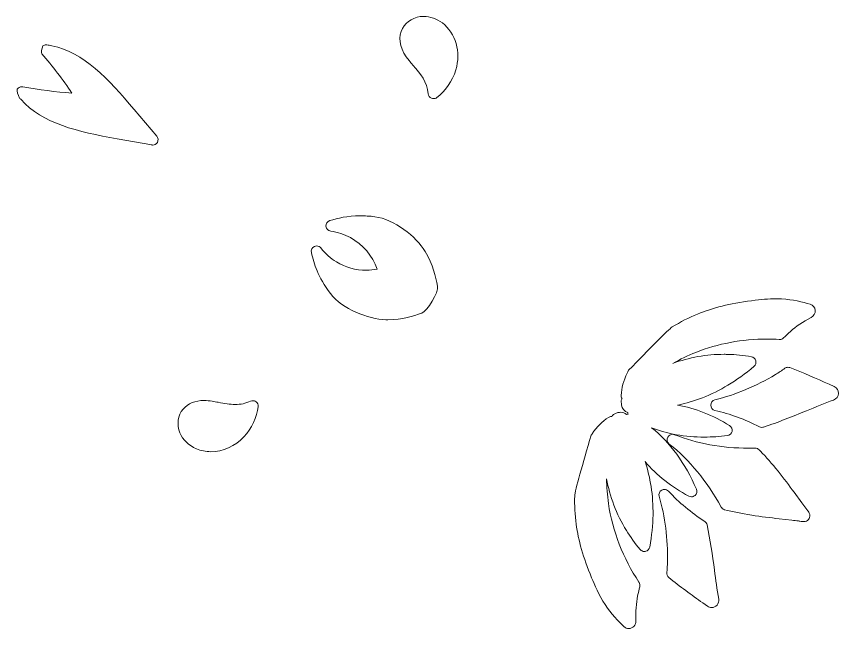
# Model space of a CAD drawing. Header units: inches. Extents: x -4 to 3121, y -2839 to 0.
# Drawn here: x 1657.9 to 1952.4, y -1825 to -1605.7 of the extents above; entities that cross this region are included whole.
import ezdxf

# ---------------------------------------------------------------- set-up
doc = ezdxf.new("R2010")
doc.units = ezdxf.units.IN
doc.header["$MEASUREMENT"] = 0
doc.layers.add('3', color=7, linetype='Continuous')

# ---------------------------------------------------------------- blocks, each defined once
blk = doc.blocks.new('block 2')
at = {"layer": '3', "lineweight": 0}
for points, knots in [([(1795.73, -1611.09), (1796.74, -1608.31), (1799.42, -1606.24), (1802.55, -1605.82), (1802.96, -1605.77), (1803.38, -1605.74), (1803.8, -1605.74), (1806.1, -1605.74), (1808.47, -1606.57), (1810.47, -1608.08), (1815.23, -1611.67), (1817.2, -1618.59), (1815.28, -1624.92), (1814.07, -1628.88), (1811.52, -1632.58), (1808.47, -1634.81), (1808.13, -1635.06), (1807.72, -1635.19), (1807.32, -1635.19), (1807.05, -1635.19), (1806.78, -1635.13), (1806.53, -1635.02), (1805.89, -1634.74), (1805.46, -1634.14), (1805.38, -1633.45), (1804.91, -1628.97), (1802.81, -1626.53), (1799.91, -1623.15), (1799.46, -1622.63), (1799, -1622.09), (1798.53, -1621.53), (1795.61, -1618.04), (1794.6, -1614.24), (1795.73, -1611.09)], [0, 0, 0, 0, 1, 1, 1, 2, 2, 2, 3, 3, 3, 4, 4, 4, 5, 5, 5, 6, 6, 6, 7, 7, 7, 8, 8, 8, 9, 9, 9, 10, 10, 10, 11, 11, 11, 11]), ([(1708.39, -1650.86), (1708.03, -1651.47), (1707.39, -1651.83), (1706.7, -1651.83), (1706.59, -1651.83), (1706.47, -1651.82), (1706.36, -1651.8), (1706.36, -1651.8), (1694.01, -1649.58), (1694.01, -1649.58), (1679.8, -1647.03), (1667.39, -1644.2), (1659.48, -1635.42), (1659.36, -1635.28), (1659.25, -1635.13), (1659.13, -1634.99), (1659.1, -1634.99), (1659.07, -1634.98), (1659.05, -1634.98), (1658.54, -1633.92), (1657.93, -1632.33), (1658.22, -1631.85), (1658.57, -1631.26), (1659.21, -1630.91), (1659.88, -1630.91), (1660, -1630.91), (1660.11, -1630.92), (1660.23, -1630.94), (1666.05, -1632.02), (1671.95, -1632.78), (1677.81, -1633.2), (1674.51, -1628.34), (1670.91, -1623.61), (1667.06, -1619.11), (1666.71, -1618.7), (1667.02, -1617.27), (1667.34, -1616.22), (1667.37, -1616.23), (1667.4, -1616.26), (1667.43, -1616.27), (1667.75, -1616.04), (1668.14, -1615.9), (1668.54, -1615.9), (1668.63, -1615.9), (1668.72, -1615.91), (1668.81, -1615.92), (1669.4, -1616.01), (1669.99, -1616.1), (1670.56, -1616.22), (1682.13, -1618.68), (1690.78, -1628.01), (1700.09, -1639.05), (1700.09, -1639.05), (1708.19, -1648.63), (1708.19, -1648.63), (1708.72, -1649.26), (1708.8, -1650.15), (1708.39, -1650.86)], [0, 0, 0, 0, 1, 1, 1, 2, 2, 2, 3, 3, 3, 4, 4, 4, 5, 5, 5, 6, 6, 6, 7, 7, 7, 8, 8, 8, 9, 9, 9, 10, 10, 10, 11, 11, 11, 12, 12, 12, 13, 13, 13, 14, 14, 14, 15, 15, 15, 16, 16, 16, 17, 17, 17, 18, 18, 18, 19, 19, 19, 19]), ([(1803.12, -1712.02), (1800.01, -1713.08), (1796.14, -1714.39), (1790.93, -1714.39), (1790.68, -1714.39), (1790.43, -1714.39), (1790.17, -1714.38), (1783.94, -1714.23), (1774.62, -1710.6), (1770.41, -1705.01), (1765.85, -1698.93), (1764.53, -1694.43), (1763.56, -1690.34), (1763.35, -1689.45), (1763.79, -1688.53), (1764.62, -1688.14), (1764.89, -1688.01), (1765.17, -1687.95), (1765.46, -1687.95), (1766.04, -1687.95), (1766.62, -1688.21), (1767, -1688.7), (1768.56, -1690.73), (1770.42, -1692.41), (1772.52, -1693.69), (1775.72, -1695.64), (1779.43, -1696.67), (1783.26, -1696.67), (1784.56, -1696.67), (1785.85, -1696.55), (1787.1, -1696.3), (1785.46, -1691.52), (1781.99, -1687.41), (1777.55, -1684.98), (1775.39, -1683.8), (1773.01, -1683.03), (1770.47, -1682.69), (1769.56, -1682.57), (1768.86, -1681.83), (1768.79, -1680.92), (1768.72, -1680), (1769.29, -1679.16), (1770.17, -1678.9), (1773.09, -1678.02), (1776.33, -1677.16), (1781.03, -1677.16), (1782.69, -1677.16), (1784.46, -1677.28), (1786.29, -1677.5), (1793.25, -1678.34), (1801.05, -1684.6), (1804.29, -1689.92), (1807.21, -1694.7), (1808.05, -1698.92), (1808.73, -1702.32), (1809.19, -1704.64), (1805.11, -1711.35), (1803.12, -1712.02)], [0, 0, 0, 0, 1, 1, 1, 2, 2, 2, 3, 3, 3, 4, 4, 4, 5, 5, 5, 6, 6, 6, 7, 7, 7, 8, 8, 8, 9, 9, 9, 10, 10, 10, 11, 11, 11, 12, 12, 12, 13, 13, 13, 14, 14, 14, 15, 15, 15, 16, 16, 16, 17, 17, 17, 18, 18, 18, 19, 19, 19, 19]), ([(1885.23, -1774.19), (1885.73, -1777.51), (1885.97, -1780.93), (1885.92, -1784.35), (1885.87, -1787.93), (1885.48, -1791.68), (1884.72, -1795.83), (1884.58, -1796.57), (1884.03, -1797.17), (1883.31, -1797.36), (1883.14, -1797.41), (1882.97, -1797.43), (1882.81, -1797.43), (1882.24, -1797.43), (1881.7, -1797.18), (1881.32, -1796.74), (1879.39, -1794.45), (1877.77, -1792.21), (1876.37, -1789.9), (1872.8, -1784.07), (1870.42, -1777.7), (1869.29, -1771.35), (1869.3, -1774.28), (1869.53, -1777.26), (1869.97, -1780.25), (1871.44, -1790.17), (1875.22, -1799.92), (1880.87, -1808.4), (1880.88, -1808.42), (1880.91, -1808.46), (1880.93, -1808.49), (1881.23, -1808.95), (1881.33, -1809.52), (1881.19, -1810.06), (1880.93, -1811.02), (1880.64, -1812.17), (1880.41, -1813.34), (1879.87, -1815.97), (1879.67, -1818.98), (1879.82, -1822.28), (1879.85, -1823.02), (1879.6, -1823.72), (1879.09, -1824.25), (1878.61, -1824.75), (1877.94, -1825.04), (1877.26, -1825.04), (1876.61, -1825.04), (1875.99, -1824.79), (1875.5, -1824.33), (1873.5, -1822.43), (1870.94, -1819.81), (1868.78, -1816.46), (1866.59, -1813.06), (1864.96, -1809.32), (1863.93, -1806.81), (1860.88, -1799.43), (1859.18, -1793.53), (1858.39, -1787.67), (1857.95, -1784.32), (1857.77, -1780.89), (1857.88, -1777.49), (1857.93, -1775.79), (1860.83, -1765.72), (1863.77, -1755.79), (1863.89, -1755.61), (1864, -1755.41), (1864.13, -1755.22), (1865.76, -1752.84), (1867.76, -1750.82), (1869.94, -1749.39), (1870.26, -1749.17), (1870.64, -1749.07), (1871.01, -1749.07), (1871.04, -1749.07), (1871.08, -1749.07), (1871.12, -1749.07), (1871.15, -1749.01), (1871.19, -1748.95), (1871.23, -1748.89), (1871.43, -1748.6), (1871.71, -1748.36), (1872.04, -1748.21), (1872.36, -1748.06), (1872.69, -1747.92), (1873.02, -1747.79), (1873.43, -1747.64), (1873.85, -1747.57), (1874.27, -1747.57), (1875.07, -1747.57), (1875.83, -1747.85), (1876.43, -1748.35), (1876.63, -1748.28), (1876.84, -1748.24), (1877.06, -1748.24), (1876.95, -1748.05), (1876.88, -1747.85), (1876.84, -1747.64), (1875.71, -1747.22), (1874.87, -1746.23), (1874.65, -1744.96), (1874.59, -1744.61), (1874.56, -1744.25), (1874.52, -1743.89), (1874.49, -1743.54), (1874.56, -1743.19), (1874.71, -1742.88), (1874.74, -1742.81), (1874.77, -1742.74), (1874.81, -1742.68), (1874.58, -1742.33), (1874.47, -1741.92), (1874.49, -1741.5), (1874.65, -1738.9), (1875.39, -1736.15), (1876.64, -1733.56), (1876.81, -1733.2), (1877, -1732.85), (1877.19, -1732.49), (1884.35, -1725.07), (1891.41, -1717.86), (1892.8, -1717), (1895.69, -1715.21), (1898.74, -1713.65), (1901.88, -1712.36), (1907.34, -1710.11), (1913.3, -1708.64), (1921.21, -1707.58), (1924.61, -1707.12), (1927.38, -1706.91), (1929.93, -1706.91), (1930.62, -1706.91), (1931.31, -1706.93), (1931.99, -1706.96), (1935.98, -1707.15), (1939.53, -1708.07), (1942.19, -1708.85), (1943.19, -1709.15), (1943.9, -1710.01), (1944, -1711.04), (1944.09, -1712.1), (1943.53, -1713.1), (1942.57, -1713.6), (1939.63, -1715.13), (1937.12, -1716.81), (1935.11, -1718.59), (1934.2, -1719.39), (1933.32, -1720.24), (1932.66, -1720.9), (1932.29, -1721.26), (1931.77, -1721.46), (1931.25, -1721.46), (1931.21, -1721.46), (1931.17, -1721.46), (1931.12, -1721.46), (1929.67, -1721.37), (1928.18, -1721.32), (1926.7, -1721.32), (1917.94, -1721.32), (1909.13, -1722.97), (1901.23, -1726.1), (1898.37, -1727.23), (1895.64, -1728.54), (1893.06, -1730.03), (1898.76, -1727.94), (1905.05, -1726.79), (1911.46, -1726.79), (1911.91, -1726.79), (1912.35, -1726.8), (1912.79, -1726.81), (1915.49, -1726.87), (1918.24, -1727.15), (1921.19, -1727.68), (1921.93, -1727.81), (1922.53, -1728.36), (1922.72, -1729.09), (1922.92, -1729.81), (1922.68, -1730.59), (1922.11, -1731.08), (1918.89, -1733.81), (1915.84, -1736.03), (1912.76, -1737.85), (1909.82, -1739.61), (1906.74, -1741.11), (1903.61, -1742.34), (1900.73, -1743.46), (1897.9, -1744.3), (1894.75, -1744.98), (1894.75, -1744.98), (1894.74, -1744.98), (1894.74, -1744.98), (1901.09, -1746.12), (1907.47, -1748.64), (1913.34, -1752.34), (1914.04, -1752.77), (1914.38, -1753.6), (1914.21, -1754.4), (1914.03, -1755.2), (1913.37, -1755.81), (1912.55, -1755.91), (1909.81, -1756.26), (1907.05, -1756.44), (1904.34, -1756.44), (1897.37, -1756.44), (1890.97, -1755.29), (1885.41, -1753.07), (1891.97, -1758.28), (1897.61, -1765.96), (1901.45, -1775.14), (1901.77, -1775.9), (1901.58, -1776.77), (1900.97, -1777.33), (1900.6, -1777.66), (1900.13, -1777.84), (1899.66, -1777.84), (1899.35, -1777.84), (1899.04, -1777.76), (1898.75, -1777.61), (1892.61, -1774.37), (1887.24, -1770.11), (1883.08, -1765.18), (1884.07, -1768.27), (1884.76, -1771.13), (1885.23, -1774.19)], [0, 0, 0, 0, 1, 1, 1, 2, 2, 2, 3, 3, 3, 4, 4, 4, 5, 5, 5, 6, 6, 6, 7, 7, 7, 8, 8, 8, 9, 9, 9, 10, 10, 10, 11, 11, 11, 12, 12, 12, 13, 13, 13, 14, 14, 14, 15, 15, 15, 16, 16, 16, 17, 17, 17, 18, 18, 18, 19, 19, 19, 20, 20, 20, 21, 21, 21, 22, 22, 22, 23, 23, 23, 24, 24, 24, 25, 25, 25, 26, 26, 26, 27, 27, 27, 28, 28, 28, 29, 29, 29, 30, 30, 30, 31, 31, 31, 32, 32, 32, 33, 33, 33, 34, 34, 34, 35, 35, 35, 36, 36, 36, 37, 37, 37, 38, 38, 38, 39, 39, 39, 40, 40, 40, 41, 41, 41, 42, 42, 42, 43, 43, 43, 44, 44, 44, 45, 45, 45, 46, 46, 46, 47, 47, 47, 48, 48, 48, 49, 49, 49, 50, 50, 50, 51, 51, 51, 52, 52, 52, 53, 53, 53, 54, 54, 54, 55, 55, 55, 56, 56, 56, 57, 57, 57, 58, 58, 58, 59, 59, 59, 60, 60, 60, 61, 61, 61, 62, 62, 62, 63, 63, 63, 64, 64, 64, 65, 65, 65, 66, 66, 66, 67, 67, 67, 68, 68, 68, 69, 69, 69, 70, 70, 70, 71, 71, 71, 72, 72, 72, 73, 73, 73, 74, 74, 74, 74]), ([(1950.82, -1738.36), (1951.77, -1738.79), (1952.37, -1739.74), (1952.34, -1740.77), (1952.31, -1741.84), (1951.63, -1742.78), (1950.6, -1743.17), (1947.38, -1744.37), (1944.1, -1745.71), (1940.93, -1747), (1935.9, -1749.05), (1930.7, -1751.18), (1925.52, -1752.85), (1925.32, -1752.92), (1925.12, -1752.95), (1924.92, -1752.95), (1924.61, -1752.95), (1924.31, -1752.88), (1924.03, -1752.73), (1918.87, -1750.1), (1913.51, -1748.13), (1908.1, -1746.89), (1907.22, -1746.69), (1906.6, -1745.91), (1906.59, -1745.01), (1906.58, -1744.11), (1907.2, -1743.32), (1908.07, -1743.11), (1915.47, -1741.29), (1922.97, -1738.15), (1929.74, -1734.05), (1930.94, -1733.31), (1932.05, -1732.58), (1933.12, -1731.81), (1933.46, -1731.58), (1933.85, -1731.45), (1934.25, -1731.45), (1934.48, -1731.45), (1934.71, -1731.49), (1934.93, -1731.57), (1939.75, -1733.37), (1944.43, -1735.48), (1948.95, -1737.52), (1948.95, -1737.52), (1950.82, -1738.36), (1950.82, -1738.36)], [0, 0, 0, 0, 1, 1, 1, 2, 2, 2, 3, 3, 3, 4, 4, 4, 5, 5, 5, 6, 6, 6, 7, 7, 7, 8, 8, 8, 9, 9, 9, 10, 10, 10, 11, 11, 11, 12, 12, 12, 13, 13, 13, 14, 14, 14, 15, 15, 15, 15]), ([(1742.6, -1743.4), (1743, -1743.4), (1743.4, -1743.52), (1743.74, -1743.77), (1744.3, -1744.18), (1744.6, -1744.86), (1744.53, -1745.55), (1744.13, -1749.31), (1742.2, -1753.37), (1739.37, -1756.39), (1736.28, -1759.7), (1731.85, -1761.67), (1727.53, -1761.67), (1725.72, -1761.67), (1723.99, -1761.33), (1722.39, -1760.65), (1719.65, -1759.49), (1717.49, -1757.4), (1716.47, -1754.92), (1715.27, -1752), (1715.72, -1748.65), (1717.62, -1746.39), (1719.31, -1744.39), (1721.93, -1743.33), (1725.2, -1743.33), (1726.13, -1743.33), (1727.09, -1743.42), (1728.06, -1743.59), (1728.78, -1743.71), (1729.48, -1743.85), (1730.15, -1743.97), (1732.42, -1744.4), (1734.38, -1744.77), (1736.29, -1744.77), (1738.21, -1744.77), (1739.96, -1744.39), (1741.81, -1743.56), (1742.06, -1743.45), (1742.33, -1743.4), (1742.6, -1743.4)], [0, 0, 0, 0, 1, 1, 1, 2, 2, 2, 3, 3, 3, 4, 4, 4, 5, 5, 5, 6, 6, 6, 7, 7, 7, 8, 8, 8, 9, 9, 9, 10, 10, 10, 11, 11, 11, 12, 12, 12, 13, 13, 13, 13]), ([(1941.56, -1786.02), (1941.16, -1786.47), (1940.58, -1786.72), (1939.94, -1786.72), (1939.79, -1786.72), (1939.62, -1786.71), (1939.45, -1786.68), (1939.15, -1786.65), (1938.84, -1786.61), (1938.54, -1786.56), (1938.36, -1786.53), (1938.19, -1786.5), (1938, -1786.48), (1937.23, -1786.39), (1936.47, -1786.3), (1935.69, -1786.21), (1935.69, -1786.21), (1931.08, -1785.7), (1931.08, -1785.7), (1927.96, -1785.34), (1924.61, -1784.95), (1921.26, -1784.42), (1917.62, -1783.86), (1914.44, -1783.21), (1911.52, -1782.46), (1911, -1782.32), (1910.56, -1781.97), (1910.3, -1781.5), (1905.38, -1772.4), (1898.96, -1764.6), (1891.74, -1758.93), (1890.98, -1758.33), (1890.78, -1757.27), (1891.26, -1756.43), (1891.62, -1755.81), (1892.27, -1755.45), (1892.95, -1755.45), (1893.19, -1755.45), (1893.43, -1755.5), (1893.67, -1755.59), (1901.66, -1758.8), (1910.57, -1760.42), (1920.16, -1760.42), (1920.93, -1760.42), (1921.71, -1760.41), (1922.48, -1760.39), (1922.5, -1760.39), (1922.52, -1760.39), (1922.53, -1760.39), (1923.06, -1760.39), (1923.56, -1760.6), (1923.93, -1760.98), (1923.93, -1760.98), (1924.42, -1761.48), (1924.42, -1761.48), (1926.43, -1763.56), (1928.48, -1765.91), (1930.69, -1768.66), (1932.74, -1771.21), (1934.67, -1773.8), (1936.45, -1776.22), (1936.45, -1776.22), (1939.23, -1780), (1939.23, -1780), (1939.69, -1780.62), (1940.15, -1781.24), (1940.61, -1781.86), (1940.61, -1781.86), (1941.34, -1782.83), (1941.34, -1782.83), (1941.54, -1783.06), (1941.9, -1783.49), (1942.05, -1784.21), (1942.06, -1784.24), (1942.07, -1784.3), (1942.07, -1784.34), (1942.15, -1784.97), (1941.97, -1785.56), (1941.56, -1786.02)], [0, 0, 0, 0, 1, 1, 1, 2, 2, 2, 3, 3, 3, 4, 4, 4, 5, 5, 5, 6, 6, 6, 7, 7, 7, 8, 8, 8, 9, 9, 9, 10, 10, 10, 11, 11, 11, 12, 12, 12, 13, 13, 13, 14, 14, 14, 15, 15, 15, 16, 16, 16, 17, 17, 17, 18, 18, 18, 19, 19, 19, 20, 20, 20, 21, 21, 21, 22, 22, 22, 23, 23, 23, 24, 24, 24, 25, 25, 25, 26, 26, 26, 26]), ([(1908.85, -1816.64), (1908.36, -1817.21), (1907.65, -1817.55), (1906.9, -1817.55), (1906.36, -1817.55), (1905.83, -1817.37), (1905.39, -1817.05), (1905.39, -1817.05), (1903.74, -1815.87), (1903.74, -1815.87), (1899.71, -1812.97), (1895.54, -1809.97), (1891.57, -1806.69), (1891.07, -1806.28), (1890.81, -1805.65), (1890.87, -1805), (1891, -1803.69), (1891.08, -1802.37), (1891.11, -1800.97), (1891.28, -1793.04), (1890.25, -1784.98), (1888.12, -1777.66), (1887.87, -1776.79), (1888.25, -1775.87), (1889.03, -1775.43), (1889.33, -1775.26), (1889.66, -1775.17), (1889.99, -1775.17), (1890.52, -1775.17), (1891.04, -1775.39), (1891.42, -1775.8), (1895.19, -1779.86), (1899.57, -1783.52), (1904.44, -1786.67), (1904.87, -1786.95), (1905.18, -1787.39), (1905.29, -1787.9), (1906.43, -1793.23), (1907.19, -1798.79), (1907.92, -1804.16), (1908.39, -1807.56), (1908.87, -1811.07), (1909.44, -1814.47), (1909.57, -1815.25), (1909.36, -1816.04), (1908.85, -1816.64)], [0, 0, 0, 0, 1, 1, 1, 2, 2, 2, 3, 3, 3, 4, 4, 4, 5, 5, 5, 6, 6, 6, 7, 7, 7, 8, 8, 8, 9, 9, 9, 10, 10, 10, 11, 11, 11, 12, 12, 12, 13, 13, 13, 14, 14, 14, 15, 15, 15, 15])]:
    blk.add_open_spline(points, degree=3, knots=knots, dxfattribs=at)

msp = doc.modelspace()

# ---------------------------------------------------------------- block references
at = {"layer": '3'}
msp.add_blockref('block 2', (0, 0), dxfattribs=at)

doc.saveas('drawing.dxf')
